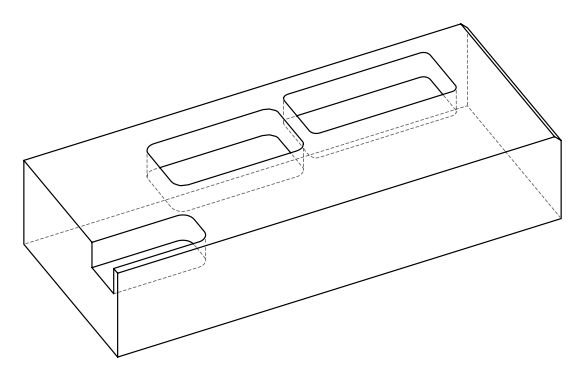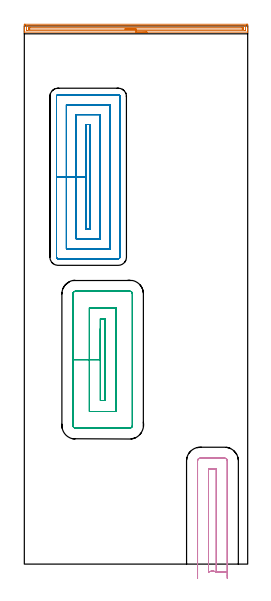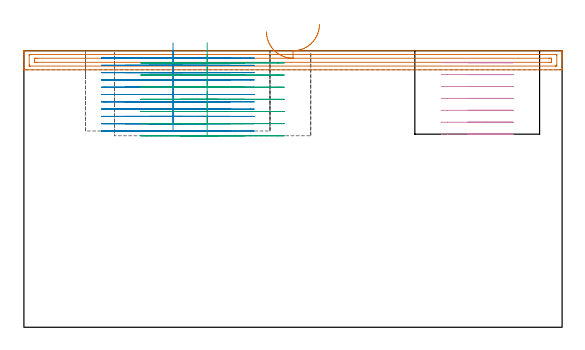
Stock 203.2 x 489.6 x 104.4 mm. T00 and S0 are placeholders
(PLAN: 4 operations, 2 tool changes, 51.8 min)
(1 AREA_MILL | FG_CHAMFER_SURFACE | UGT0205_001 | 5.07 min | 5267 mm3)
(2 MILL_RECTANGULAR_POCKET | POCKET_RECTANGULAR_STRAIGHT | NXT0201_011 | Follow Part, ap 3, ae 75% | 28.46 min | 338310 mm3)
(3 MILL_RECTANGULAR_POCKET_1 | POCKET_RECTANGULAR_STRAIGHT_1 | UGT0201_094 | Follow Part, ap 5, ae 75% | 11.67 min | 339423 mm3)
(4 MILL_SLOT | SLOT_PARTIAL_RECTANGULAR | UGT0201_094 | Follow Part, ap 5, ae 75% | 6.61 min | 155684 mm3)
(TOOL UGT0205_001 | Chamfer Mill 20 x 3 x 45 deg. | D20 FL50 Z2)
(TOOL NXT0201_011 | ENDMILL 12mm [2P460-1200-NA 1630] | D12 FL38 Z6)
(TOOL UGT0201_094 | End mill 20 mm | D20 FL38 Z4)
(OP 1 AREA_MILL)
G17 G21 G94 G90
T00 M6
G54
G17 G0 G90 X111.6 Y483.9 S1061 M3
G43 Z114.4 H0
G94 G1 X111.562 Z113.528 F250.
X111.448 Z112.663
X111.259 Z111.812
X110.997 Z110.98
X110.663 Z110.174
X110.26 Z109.4
X109.792 Z108.664
X109.26 Z107.972
X108.671 Z107.329
X108.028 Z106.739
X107.336 Z106.208
X106.6 Z105.74
X105.826 Z105.337
X105.02 Z105.003
X104.188 Z104.741
X103.336 Z104.552
X102.472 Z104.438
X101.6 Z104.4
X0.175
X0.008 Y483.902 Z104.388
X0. Y483.923 Z104.367
Y484.293 Z104.006
Y484.594 Z103.705
Y485.287 Z103.008
Y486.519 Z101.778
Y487.057 Z101.237
Y487.673 Z100.622
Y490.328 Z97.968
X0.003 Y490.598 Z97.699
X0.009 Y491.092 Z97.206
X0.12 Y491.095 Z97.203
X0.622 Y491.1 Z97.2
X202.071
X202.578 Y491.099 Z97.201
X203.08 Y491.095 Z97.203
X203.191 Y491.091 Z97.206
X203.2 Y490.598 Z97.699
Y487.057 Z101.237
Y486.519 Z101.778
Y486.172 Z102.124
Y485.634 Z102.662
Y485.287 Z103.008
Y484.594 Z103.705
Y484.293 Z104.006
Y483.923 Z104.367
X203.192 Y483.902 Z104.388
X203.025 Y483.9 Z104.4
X101.6
Y485.314 Z102.986
X2.409 Y485.315 Z102.985
X2.381
X2.01 Y485.33 Z102.97
X2.006 Y485.442 Z102.858
X2.001 Y485.691 Z102.609
Y489.231 Z99.069
X2.01 Y489.637 Z98.663
X2.012 Y489.68 Z98.62
X2.031 Y489.682 Z98.618
X2.084 Y489.684 Z98.616
X2.192 Y489.685 Z98.615
X2.409 Y489.686 Z98.614
X200.791 Y489.685 Z98.615
X200.819
X201.19 Y489.67 Z98.63
X201.194 Y489.558 Z98.742
X201.199 Y489.309 Z98.991
Y485.769 Z102.531
X201.19 Y485.363 Z102.937
X201.188 Y485.32 Z102.98
X201.169 Y485.318 Z102.982
X201.116 Y485.316 Z102.984
X201.008 Y485.315 Z102.985
X200.791 Y485.314 Z102.986
X101.6
Y486.728 Z101.572
X5.09 Y486.729 Z101.571
X4.527
X4.196 Y486.732 Z101.568
X4.086 Y486.735 Z101.565
X4.01 Y486.74 Z101.56
X4.006 Y486.863 Z101.437
X4.002 Y487.057 Z101.243
X4. Y487.251 Z101.049
Y487.943 Z100.357
X4.001 Y488.136 Z100.164
X4.005 Y488.201 Z100.099
X4.01 Y488.252 Z100.048
X4.017 Y488.265 Z100.035
X4.031 Y488.266 Z100.034
X4.196 Y488.269 Z100.031
X4.758 Y488.271 Z100.029
X5.09 Y488.272 Z100.028
X198.11 Y488.271 Z100.029
X198.673
X199.004 Y488.268 Z100.032
X199.114 Y488.264 Z100.036
X199.19 Y488.26 Z100.04
X199.194 Y488.137 Z100.163
X199.198 Y487.943 Z100.357
X199.2 Y487.749 Z100.551
Y487.057 Z101.243
X199.199 Y486.864 Z101.436
X199.195 Y486.799 Z101.501
X199.19 Y486.748 Z101.552
X199.183 Y486.735 Z101.565
X199.169 Y486.734 Z101.566
X199.004 Y486.731 Z101.569
X198.442 Y486.729 Z101.571
X198.11 Y486.728 Z101.572
X101.6
X100.728 Z101.61
X99.864 Z101.723
X99.012 Z101.912
X98.18 Z102.175
X97.374 Z102.508
X96.6 Z102.911
X95.864 Z103.38
X95.172 Z103.911
X94.529 Z104.501
X93.94 Z105.144
X93.408 Z105.836
X92.94 Z106.572
X92.537 Z107.345
X92.203 Z108.151
X91.941 Z108.983
X91.752 Z109.835
X91.638 Z110.7
X91.6 Z111.572
G0 Z114.4
M5
M2
(OP 2 MILL_RECTANGULAR_POCKET)
G17 G21 G94 G90
T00 M6
G54
G17 G0 G90 X56.3 Y373.826 S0 M3
G43 Z114.4 H1
Z107.4
G94 G1 Y352.35 Z101.645 F250.
Y304.8 F500.
X59.9
Y399.9
X56.3
Y352.35
X47.3
Y295.8
X68.9
Y408.9
X47.3
Y352.35
X38.3
Y286.8
X77.9
Y417.9
X38.3
Y352.35
X29.3
Y279.2
G3 X30.7 Y277.8 R1.4
G1 X85.5
G3 X86.9 Y279.2 R1.4
G1 Y425.5
G3 X85.5 Y426.9 R1.4
G1 X30.7
G3 X29.3 Y425.5 R1.4
G1 Y352.35
Y351.35
G0 X56.3 Y373.826 Z104.645
G1 Y352.35 Z98.891 F250.
Y304.8 F500.
X59.9
Y399.9
X56.3
Y352.35
X47.3
Y295.8
X68.9
Y408.9
X47.3
Y352.35
X38.3
Y286.8
X77.9
Y417.9
X38.3
Y352.35
X29.3
Y279.2
G3 X30.7 Y277.8 R1.4
G1 X85.5
G3 X86.9 Y279.2 R1.4
G1 Y425.5
G3 X85.5 Y426.9 R1.4
G1 X30.7
G3 X29.3 Y425.5 R1.4
G1 Y352.35
Y351.35
G0 X56.3 Y373.826 Z101.891
G1 Y352.35 Z96.136 F250.
Y304.8 F500.
X59.9
Y399.9
X56.3
Y352.35
X47.3
Y295.8
X68.9
Y408.9
X47.3
Y352.35
X38.3
Y286.8
X77.9
Y417.9
X38.3
Y352.35
X29.3
Y279.2
G3 X30.7 Y277.8 R1.4
G1 X85.5
G3 X86.9 Y279.2 R1.4
G1 Y425.5
G3 X85.5 Y426.9 R1.4
G1 X30.7
G3 X29.3 Y425.5 R1.4
G1 Y352.35
Y351.35
G0 X56.3 Y373.826 Z99.136
G1 Y352.35 Z93.382 F250.
Y304.8 F500.
X59.9
Y399.9
X56.3
Y352.35
X47.3
Y295.8
X68.9
Y408.9
X47.3
Y352.35
X38.3
Y286.8
X77.9
Y417.9
X38.3
Y352.35
X29.3
Y279.2
G3 X30.7 Y277.8 R1.4
G1 X85.5
G3 X86.9 Y279.2 R1.4
G1 Y425.5
G3 X85.5 Y426.9 R1.4
G1 X30.7
G3 X29.3 Y425.5 R1.4
G1 Y352.35
Y351.35
G0 X56.3 Y373.826 Z96.382
G1 Y352.35 Z90.627 F250.
Y304.8 F500.
X59.9
Y399.9
X56.3
Y352.35
X47.3
Y295.8
X68.9
Y408.9
X47.3
Y352.35
X38.3
Y286.8
X77.9
Y417.9
X38.3
Y352.35
X29.3
Y279.2
G3 X30.7 Y277.8 R1.4
G1 X85.5
G3 X86.9 Y279.2 R1.4
G1 Y425.5
G3 X85.5 Y426.9 R1.4
G1 X30.7
G3 X29.3 Y425.5 R1.4
G1 Y352.35
Y351.35
G0 X56.3 Y373.826 Z93.627
G1 Y352.35 Z87.873 F250.
Y304.8 F500.
X59.9
Y399.9
X56.3
Y352.35
X47.3
Y295.8
X68.9
Y408.9
X47.3
Y352.35
X38.3
Y286.8
X77.9
Y417.9
X38.3
Y352.35
X29.3
Y279.2
G3 X30.7 Y277.8 R1.4
G1 X85.5
G3 X86.9 Y279.2 R1.4
G1 Y425.5
G3 X85.5 Y426.9 R1.4
G1 X30.7
G3 X29.3 Y425.5 R1.4
G1 Y352.35
Y351.35
G0 X56.3 Y373.826 Z90.873
G1 Y352.35 Z85.118 F250.
Y304.8 F500.
X59.9
Y399.9
X56.3
Y352.35
X47.3
Y295.8
X68.9
Y408.9
X47.3
Y352.35
X38.3
Y286.8
X77.9
Y417.9
X38.3
Y352.35
X29.3
Y279.2
G3 X30.7 Y277.8 R1.4
G1 X85.5
G3 X86.9 Y279.2 R1.4
G1 Y425.5
G3 X85.5 Y426.9 R1.4
G1 X30.7
G3 X29.3 Y425.5 R1.4
G1 Y352.35
Y351.35
G0 X56.3 Y373.826 Z88.118
G1 Y352.35 Z82.364 F250.
Y304.8 F500.
X59.9
Y399.9
X56.3
Y352.35
X47.3
Y295.8
X68.9
Y408.9
X47.3
Y352.35
X38.3
Y286.8
X77.9
Y417.9
X38.3
Y352.35
X29.3
Y279.2
G3 X30.7 Y277.8 R1.4
G1 X85.5
G3 X86.9 Y279.2 R1.4
G1 Y425.5
G3 X85.5 Y426.9 R1.4
G1 X30.7
G3 X29.3 Y425.5 R1.4
G1 Y352.35
Y351.35
G0 X56.3 Y373.826 Z85.364
G1 Y352.35 Z79.609 F250.
Y304.8 F500.
X59.9
Y399.9
X56.3
Y352.35
X47.3
Y295.8
X68.9
Y408.9
X47.3
Y352.35
X38.3
Y286.8
X77.9
Y417.9
X38.3
Y352.35
X29.3
Y279.2
G3 X30.7 Y277.8 R1.4
G1 X85.5
G3 X86.9 Y279.2 R1.4
G1 Y425.5
G3 X85.5 Y426.9 R1.4
G1 X30.7
G3 X29.3 Y425.5 R1.4
G1 Y352.35
Y351.35
G0 X56.3 Y373.826 Z82.609
G1 Y352.35 Z76.855 F250.
Y304.8 F500.
X59.9
Y399.9
X56.3
Y352.35
X47.3
Y295.8
X68.9
Y408.9
X47.3
Y352.35
X38.3
Y286.8
X77.9
Y417.9
X38.3
Y352.35
X29.3
Y279.2
G3 X30.7 Y277.8 R1.4
G1 X85.5
G3 X86.9 Y279.2 R1.4
G1 Y425.5
G3 X85.5 Y426.9 R1.4
G1 X30.7
G3 X29.3 Y425.5 R1.4
G1 Y352.35
Y351.35
G0 X56.3 Y373.826 Z79.855
G1 Y352.35 Z74.1 F250.
Y304.8 F500.
X59.9
Y399.9
X56.3
Y352.35
X47.3
Y295.8
X68.9
Y408.9
X47.3
Y352.35
X38.3
Y286.8
X77.9
Y417.9
X38.3
Y352.35
X29.3
Y279.2
G3 X30.7 Y277.8 R1.4
G1 X85.5
G3 X86.9 Y279.2 R1.4
G1 Y425.5
G3 X85.5 Y426.9 R1.4
G1 X30.7
G3 X29.3 Y425.5 R1.4
G1 Y352.35
Y351.35
G0 Z114.4
M5
M2
(OP 3 MILL_RECTANGULAR_POCKET_1)
G17 G21 G94 G90
T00 M6
G54
G17 G0 G90 X69.2 Y214.31 S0 M3
G43 Z114.4 H0
Z107.4
G94 G1 Y186. Z99.814 F250.
Y148.8 F500.
X73.3
Y223.2
X69.2
Y186.
X59.2
Y138.8
X83.3
Y233.2
X59.2
Y186.
X44.2
Y126.1
G3 X46.5 Y123.8 R2.3
G1 X96.
G3 X98.3 Y126.1 R2.3
G1 Y245.9
G3 X96. Y248.2 R2.3
G1 X46.5
G3 X44.2 Y245.9 R2.3
G1 Y186.
Y185.
G0 X69.2 Y214.31 Z102.814
G1 Y186. Z95.229 F250.
Y148.8 F500.
X73.3
Y223.2
X69.2
Y186.
X59.2
Y138.8
X83.3
Y233.2
X59.2
Y186.
X44.2
Y126.1
G3 X46.5 Y123.8 R2.3
G1 X96.
G3 X98.3 Y126.1 R2.3
G1 Y245.9
G3 X96. Y248.2 R2.3
G1 X46.5
G3 X44.2 Y245.9 R2.3
G1 Y186.
Y185.
G0 X69.2 Y214.31 Z98.229
G1 Y186. Z90.643 F250.
Y148.8 F500.
X73.3
Y223.2
X69.2
Y186.
X59.2
Y138.8
X83.3
Y233.2
X59.2
Y186.
X44.2
Y126.1
G3 X46.5 Y123.8 R2.3
G1 X96.
G3 X98.3 Y126.1 R2.3
G1 Y245.9
G3 X96. Y248.2 R2.3
G1 X46.5
G3 X44.2 Y245.9 R2.3
G1 Y186.
Y185.
G0 X69.2 Y214.31 Z93.643
G1 Y186. Z86.057 F250.
Y148.8 F500.
X73.3
Y223.2
X69.2
Y186.
X59.2
Y138.8
X83.3
Y233.2
X59.2
Y186.
X44.2
Y126.1
G3 X46.5 Y123.8 R2.3
G1 X96.
G3 X98.3 Y126.1 R2.3
G1 Y245.9
G3 X96. Y248.2 R2.3
G1 X46.5
G3 X44.2 Y245.9 R2.3
G1 Y186.
Y185.
G0 X69.2 Y214.31 Z89.057
G1 Y186. Z81.471 F250.
Y148.8 F500.
X73.3
Y223.2
X69.2
Y186.
X59.2
Y138.8
X83.3
Y233.2
X59.2
Y186.
X44.2
Y126.1
G3 X46.5 Y123.8 R2.3
G1 X96.
G3 X98.3 Y126.1 R2.3
G1 Y245.9
G3 X96. Y248.2 R2.3
G1 X46.5
G3 X44.2 Y245.9 R2.3
G1 Y186.
Y185.
G0 X69.2 Y214.31 Z84.471
G1 Y186. Z76.886 F250.
Y148.8 F500.
X73.3
Y223.2
X69.2
Y186.
X59.2
Y138.8
X83.3
Y233.2
X59.2
Y186.
X44.2
Y126.1
G3 X46.5 Y123.8 R2.3
G1 X96.
G3 X98.3 Y126.1 R2.3
G1 Y245.9
G3 X96. Y248.2 R2.3
G1 X46.5
G3 X44.2 Y245.9 R2.3
G1 Y186.
Y185.
G0 X69.2 Y214.31 Z79.886
G1 Y186. Z72.3 F250.
Y148.8 F500.
X73.3
Y223.2
X69.2
Y186.
X59.2
Y138.8
X83.3
Y233.2
X59.2
Y186.
X44.2
Y126.1
G3 X46.5 Y123.8 R2.3
G1 X96.
G3 X98.3 Y126.1 R2.3
G1 Y245.9
G3 X96. Y248.2 R2.3
G1 X46.5
G3 X44.2 Y245.9 R2.3
G1 Y186.
Y185.
G0 Z114.4
M5
M2
(OP 4 MILL_SLOT)
G17 G21 G94 G90
T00 M6
G54
G17 G0 G90 X184.7 Y-13. S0 M3
G43 Z114.4 H0
Z99.9
G94 G1 Y-10. F250.
Y-7.085 F500.
X174.7
G3 X167.6 Y-7.085 R10.
G1 Y86.3
X174.7
Y-7.085
X184.7
Y93.9
G3 X182.3 Y96.3 R2.4
G1 X160.
G3 X157.6 Y93.9 R2.4
G1 Y-10.
Y-13. F250.
G0 X184.7 Z95.4
G1 Y-10.
Y-7.085 F500.
X174.7
G3 X167.6 Y-7.085 R10.
G1 Y86.3
X174.7
Y-7.085
X184.7
Y93.9
G3 X182.3 Y96.3 R2.4
G1 X160.
G3 X157.6 Y93.9 R2.4
G1 Y-10.
Y-13. F250.
G0 X184.7 Z90.9
G1 Y-10.
Y-7.085 F500.
X174.7
G3 X167.6 Y-7.085 R10.
G1 Y86.3
X174.7
Y-7.085
X184.7
Y93.9
G3 X182.3 Y96.3 R2.4
G1 X160.
G3 X157.6 Y93.9 R2.4
G1 Y-10.
Y-13. F250.
G0 X184.7 Z86.4
G1 Y-10.
Y-7.085 F500.
X174.7
G3 X167.6 Y-7.085 R10.
G1 Y86.3
X174.7
Y-7.085
X184.7
Y93.9
G3 X182.3 Y96.3 R2.4
G1 X160.
G3 X157.6 Y93.9 R2.4
G1 Y-10.
Y-13. F250.
G0 X184.7 Z81.9
G1 Y-10.
Y-7.085 F500.
X174.7
G3 X167.6 Y-7.085 R10.
G1 Y86.3
X174.7
Y-7.085
X184.7
Y93.9
G3 X182.3 Y96.3 R2.4
G1 X160.
G3 X157.6 Y93.9 R2.4
G1 Y-10.
Y-13. F250.
G0 X184.7 Z77.4
G1 Y-10.
Y-7.085 F500.
X174.7
G3 X167.6 Y-7.085 R10.
G1 Y86.3
X174.7
Y-7.085
X184.7
Y93.9
G3 X182.3 Y96.3 R2.4
G1 X160.
G3 X157.6 Y93.9 R2.4
G1 Y-10.
Y-13. F250.
G0 X184.7 Z72.9
G1 Y-10.
Y-7.085 F500.
X174.7
G3 X167.6 Y-7.085 R10.
G1 Y86.3
X174.7
Y-7.085
X184.7
Y93.9
G3 X182.3 Y96.3 R2.4
G1 X160.
G3 X157.6 Y93.9 R2.4
G1 Y-10.
Y-13. F250.
G0 Z114.4
M5
M2
